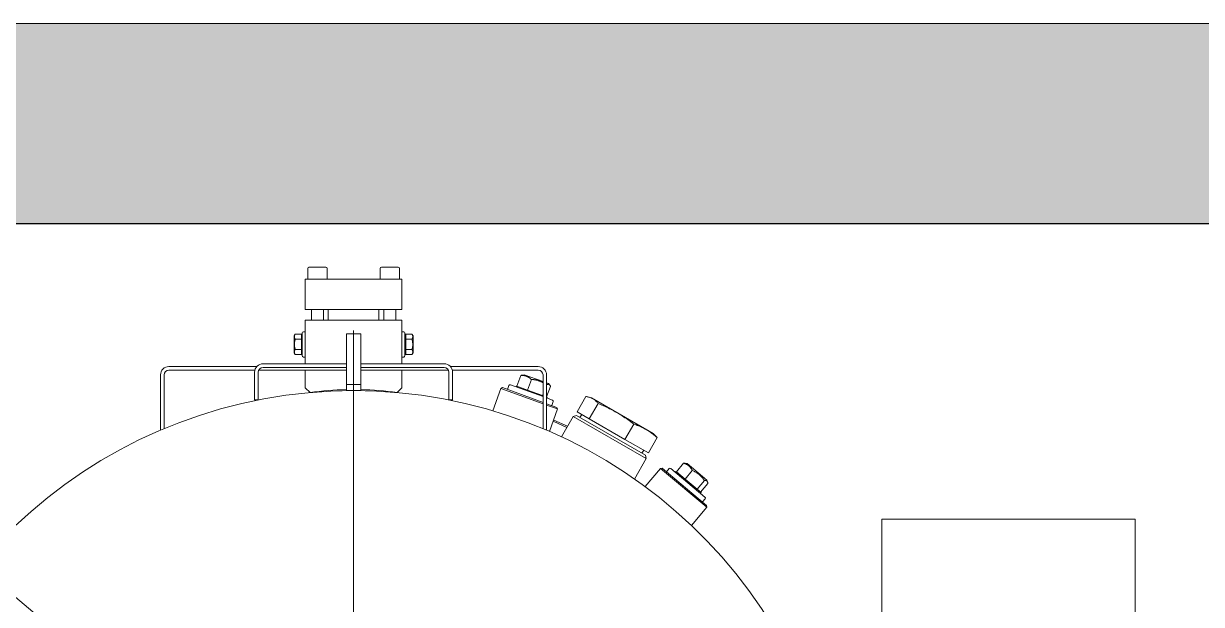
# Model space of a CAD drawing. Extents: x -965262 to 1142518, y -357520 to 71675.
# Drawn here: x -852700 to -851724, y -90661 to -90179 of the extents above; entities that cross this region are included whole.
import ezdxf

# ---------------------------------------------------------------- set-up
doc = ezdxf.new("R2010")
doc.units = 0
doc.header["$LTSCALE"] = 10
doc.layers.get('0').update_dxf_attribs({"linetype": 'CONTINUOUS', "lineweight": 30})
doc.layers.add('Оборудование', color=7, linetype='CONTINUOUS', lineweight=30)

msp = doc.modelspace()

# ---------------------------------------------------------------- hatches: boundary and pattern name
at = {"lineweight": 30, "true_color": 0xed450c}
h = msp.add_hatch(color=20, dxfattribs=at)
h.dxf.hatch_style = 1
h.paths.add_polyline_path([(-853716.15, -101638.88), (-854066.15, -101638.88), (-854066.15, -101738.88), (-853816.15, -101738.88), (-853816.15, -102238.88), (-853816.15, -102338.88), (-853716.15, -102338.88)], flags=17)
h.paths.add_polyline_path([(-853816.15, -102238.88), (-854066.15, -102238.88), (-854066.15, -102338.88), (-853816.15, -102338.88)], flags=16)
h.paths.add_polyline_path([(-854066.15, -90178.88), (-857076.15, -90178.88), (-857076.15, -92788.88), (-856976.15, -92788.88), (-856976.15, -90278.88), (-854066.15, -90278.88)])
h.paths.add_polyline_path([(-853716.15, -95638.88), (-854066.15, -95638.88), (-854066.15, -95738.88), (-853816.15, -95738.88), (-853816.15, -96238.88), (-854066.15, -96238.88), (-854066.15, -96338.88), (-853716.15, -96338.88)], flags=17)
h.paths.add_polyline_path([(-854066.15, -95638.88), (-854416.15, -95638.88), (-854416.15, -96338.88), (-854066.15, -96338.88), (-854066.15, -96238.88), (-854316.15, -96238.88), (-854316.15, -95738.88), (-854066.15, -95738.88)])
h.paths.add_polyline_path([(-851186.15, -102338.88), (-851186.15, -103998.88), (-851086.15, -103998.88), (-851086.15, -102238.88), (-851356.15, -102238.88), (-851356.15, -101738.88), (-851086.15, -101738.88), (-851086.15, -96238.88), (-851356.15, -96238.88), (-851356.15, -95738.88), (-851086.15, -95738.88), (-851086.15, -90178.88), (-854066.15, -90178.88), (-854066.15, -90278.88), (-851186.15, -90278.88), (-851186.15, -95638.88), (-851456.15, -95638.88), (-851456.15, -96338.88), (-851186.15, -96338.88), (-851186.15, -101638.88), (-851456.15, -101638.88), (-851456.15, -102338.88)])
h.paths.add_polyline_path([(-854192.11, -101638.88), (-854192.11, -101738.88), (-854066.15, -101738.88), (-854066.15, -101638.88)])
h.paths.add_polyline_path([(-854192.11, -102238.88), (-854192.11, -102338.88), (-854066.15, -102338.88), (-854066.15, -102238.88)])
at = {"lineweight": 30, "true_color": 0x1b8828}
h = msp.add_hatch(color=106, dxfattribs=at)
h.dxf.hatch_style = 1
h.paths.add_polyline_path([(-851459.79, -90277.67), (-853359.79, -90277.67), (-853359.79, -94944.84), (-851459.79, -94944.84)])
h.paths.add_polyline_path([(-851559.79, -94844.84), (-853259.79, -94844.84), (-853259.79, -90344.85), (-851559.79, -90344.85)], flags=16)

# ---------------------------------------------------------------- linework, layer by layer
at = {"lineweight": 15}
msp.add_line((-857076.15, -90178.88), (-851086.15, -90178.88), dxfattribs=at)
at = {"color": 6, "lineweight": 30, "elevation": -2902.58}
msp.add_lwpolyline([(-853259.79, -90344.85), (-851559.79, -90344.85), (-851559.79, -94844.84), (-853259.79, -94844.84)], close=True, dxfattribs=at)
at = {"layer": 'Оборудование', "color": 7, "lineweight": 0}
for p, q in [((-853259.79, -90344.85, -2902.58), (-851559.79, -90344.85, -2902.58)), ((-852464.29, -90381.94, -2902.58), (-852464.29, -90390.94, -2902.58)), ((-852463.29, -90380.94, -2902.58), (-852449.29, -90380.94, -2902.58)), ((-852448.29, -90381.94, -2902.58), (-852448.29, -90390.94, -2902.58)), ((-852404.29, -90381.94, -2902.58), (-852404.29, -90390.94, -2902.58)), ((-852403.29, -90380.94, -2902.58), (-852389.29, -90380.94, -2902.58)), ((-852388.29, -90381.94, -2902.58), (-852388.29, -90390.94, -2902.58)), ((-852466.29, -90390.94, -2902.58), (-852386.29, -90390.94, -2902.58)), ((-852466.29, -90390.94, -2902.58), (-852466.29, -90415.94, -2902.58)), ((-852386.29, -90390.94, -2902.58), (-852386.29, -90415.94, -2902.58)), ((-852466.29, -90415.94, -2902.58), (-852386.29, -90415.94, -2902.58)), ((-852461.29, -90415.94, -2902.58), (-852461.29, -90424.94, -2902.58)), ((-852451.29, -90415.94, -2902.58), (-852451.29, -90424.94, -2902.58)), ((-852447.29, -90424.94, -2902.58), (-852447.29, -90415.94, -2902.58)), ((-852405.29, -90424.94, -2902.58), (-852405.29, -90415.94, -2902.58)), ((-852401.29, -90415.94, -2902.58), (-852401.29, -90424.94, -2902.58)), ((-852391.29, -90415.94, -2902.58), (-852391.29, -90424.94, -2902.58)), ((-852386.29, -90424.94, -2902.58), (-852466.29, -90424.94, -2902.58)), ((-852466.29, -90461.09, -2902.58), (-852466.29, -90424.94, -2902.58)), ((-852386.29, -90461.09, -2902.58), (-852386.29, -90424.94, -2902.58)), ((-852475.59, -90437.99, -2902.58), (-852474.69, -90436.44, -2902.58)), ((-852475.14, -90437.38, -2902.58), (-852475.19, -90437.56, -2902.58)), ((-852475.07, -90437.2, -2902.58), (-852475.14, -90437.38, -2902.58)), ((-852474.99, -90437.02, -2902.58), (-852475.07, -90437.2, -2902.58)), ((-852474.9, -90436.83, -2902.58), (-852474.99, -90437.02, -2902.58)), ((-852474.8, -90436.64, -2902.58), (-852474.9, -90436.83, -2902.58)), ((-852474.69, -90436.44, -2902.58), (-852474.8, -90436.64, -2902.58)), ((-852469.59, -90436.44, -2902.58), (-852474.69, -90436.44, -2902.58)), ((-852469.59, -90440.69, -2902.58), (-852469.59, -90436.44, -2902.58)), ((-852469.59, -90436.44, -2902.58), (-852468.79, -90436.44, -2902.58)), ((-852468.79, -90454.44, -2902.58), (-852468.79, -90435.44, -2902.58)), ((-852467.79, -90434.44, -2902.58), (-852466.29, -90434.44, -2902.58)), ((-852432.29, -90453.03, -2902.58), (-852432.29, -90436.34, -2902.58)), ((-852420.29, -90436.34, -2902.58), (-852432.29, -90436.34, -2902.58)), ((-852420.29, -90436.34, -2902.58), (-852420.29, -90453.03, -2902.58)), ((-852384.79, -90434.44, -2902.58), (-852386.29, -90434.44, -2902.58)), ((-852383.79, -90435.44, -2902.58), (-852383.79, -90454.44, -2902.58)), ((-852382.99, -90436.44, -2902.58), (-852383.79, -90436.44, -2902.58)), ((-852382.99, -90436.44, -2902.58), (-852377.89, -90436.44, -2902.58)), ((-852382.99, -90436.44, -2902.58), (-852382.99, -90440.69, -2902.58)), ((-852376.99, -90437.99, -2902.58), (-852377.89, -90436.44, -2902.58)), ((-852377.78, -90436.64, -2902.58), (-852377.89, -90436.44, -2902.58)), ((-852377.68, -90436.83, -2902.58), (-852377.78, -90436.64, -2902.58)), ((-852377.59, -90437.02, -2902.58), (-852377.68, -90436.83, -2902.58)), ((-852377.51, -90437.2, -2902.58), (-852377.59, -90437.02, -2902.58)), ((-852377.45, -90437.38, -2902.58), (-852377.51, -90437.2, -2902.58)), ((-852377.39, -90437.56, -2902.58), (-852377.45, -90437.38, -2902.58)), ((-852475.59, -90437.99, -2902.58), (-852475.59, -90451.88, -2902.58)), ((-852475.34, -90438.4, -2902.58), (-852475.35, -90438.56, -2902.58)), ((-852475.35, -90438.56, -2902.58), (-852475.34, -90438.72, -2902.58)), ((-852475.34, -90444.61, -2902.58), (-852475.35, -90444.94, -2902.58)), ((-852475.35, -90444.94, -2902.58), (-852475.34, -90445.26, -2902.58)), ((-852475.33, -90438.23, -2902.58), (-852475.34, -90438.4, -2902.58)), ((-852475.34, -90438.72, -2902.58), (-852475.33, -90438.89, -2902.58)), ((-852475.33, -90444.28, -2902.58), (-852475.34, -90444.61, -2902.58)), ((-852475.34, -90445.26, -2902.58), (-852475.33, -90445.59, -2902.58)), ((-852475.31, -90438.06, -2902.58), (-852475.33, -90438.23, -2902.58)), ((-852475.33, -90438.89, -2902.58), (-852475.31, -90439.06, -2902.58)), ((-852475.31, -90443.94, -2902.58), (-852475.33, -90444.28, -2902.58)), ((-852475.33, -90445.59, -2902.58), (-852475.31, -90445.93, -2902.58)), ((-852475.28, -90437.9, -2902.58), (-852475.31, -90438.06, -2902.58)), ((-852475.31, -90439.06, -2902.58), (-852475.28, -90439.22, -2902.58)), ((-852475.28, -90443.61, -2902.58), (-852475.31, -90443.94, -2902.58)), ((-852475.31, -90445.93, -2902.58), (-852475.28, -90446.26, -2902.58)), ((-852475.24, -90437.73, -2902.58), (-852475.28, -90437.9, -2902.58)), ((-852475.28, -90439.22, -2902.58), (-852475.24, -90439.39, -2902.58)), ((-852475.24, -90443.27, -2902.58), (-852475.28, -90443.61, -2902.58)), ((-852475.28, -90446.26, -2902.58), (-852475.24, -90446.6, -2902.58)), ((-852475.19, -90437.56, -2902.58), (-852475.24, -90437.73, -2902.58)), ((-852475.24, -90439.39, -2902.58), (-852475.19, -90439.56, -2902.58)), ((-852475.19, -90442.93, -2902.58), (-852475.24, -90443.27, -2902.58)), ((-852475.24, -90446.6, -2902.58), (-852475.19, -90446.94, -2902.58)), ((-852475.19, -90439.56, -2902.58), (-852475.14, -90439.74, -2902.58)), ((-852475.14, -90442.58, -2902.58), (-852475.19, -90442.93, -2902.58)), ((-852475.19, -90446.94, -2902.58), (-852475.14, -90447.29, -2902.58)), ((-852475.14, -90439.74, -2902.58), (-852475.07, -90439.92, -2902.58)), ((-852475.07, -90442.22, -2902.58), (-852475.14, -90442.58, -2902.58)), ((-852475.07, -90439.92, -2902.58), (-852474.99, -90440.1, -2902.58)), ((-852474.99, -90441.85, -2902.58), (-852475.07, -90442.22, -2902.58)), ((-852474.99, -90440.1, -2902.58), (-852474.9, -90440.29, -2902.58)), ((-852474.9, -90441.48, -2902.58), (-852474.99, -90441.85, -2902.58)), ((-852474.9, -90440.29, -2902.58), (-852474.8, -90440.48, -2902.58)), ((-852474.8, -90441.09, -2902.58), (-852474.9, -90441.48, -2902.58)), ((-852474.8, -90440.48, -2902.58), (-852474.69, -90440.69, -2902.58)), ((-852474.69, -90440.69, -2902.58), (-852474.8, -90441.09, -2902.58)), ((-852469.59, -90440.69, -2902.58), (-852474.69, -90440.69, -2902.58)), ((-852469.59, -90449.19, -2902.58), (-852469.59, -90440.69, -2902.58)), ((-852382.99, -90440.69, -2902.58), (-852377.89, -90440.69, -2902.58)), ((-852382.99, -90440.69, -2902.58), (-852382.99, -90449.19, -2902.58)), ((-852377.89, -90440.69, -2902.58), (-852377.78, -90440.48, -2902.58)), ((-852377.78, -90441.09, -2902.58), (-852377.89, -90440.69, -2902.58)), ((-852377.78, -90440.48, -2902.58), (-852377.68, -90440.29, -2902.58)), ((-852377.68, -90441.48, -2902.58), (-852377.78, -90441.09, -2902.58)), ((-852377.68, -90440.29, -2902.58), (-852377.59, -90440.1, -2902.58)), ((-852377.59, -90441.85, -2902.58), (-852377.68, -90441.48, -2902.58)), ((-852377.59, -90440.1, -2902.58), (-852377.51, -90439.92, -2902.58)), ((-852377.51, -90442.22, -2902.58), (-852377.59, -90441.85, -2902.58)), ((-852377.51, -90439.92, -2902.58), (-852377.45, -90439.74, -2902.58)), ((-852377.45, -90442.58, -2902.58), (-852377.51, -90442.22, -2902.58)), ((-852377.45, -90439.74, -2902.58), (-852377.39, -90439.56, -2902.58)), ((-852377.39, -90442.93, -2902.58), (-852377.45, -90442.58, -2902.58)), ((-852377.45, -90447.29, -2902.58), (-852377.39, -90446.94, -2902.58)), ((-852377.34, -90437.73, -2902.58), (-852377.39, -90437.56, -2902.58)), ((-852377.39, -90439.56, -2902.58), (-852377.34, -90439.39, -2902.58)), ((-852377.34, -90443.27, -2902.58), (-852377.39, -90442.93, -2902.58)), ((-852377.39, -90446.94, -2902.58), (-852377.34, -90446.6, -2902.58)), ((-852377.3, -90437.9, -2902.58), (-852377.34, -90437.73, -2902.58)), ((-852377.34, -90439.39, -2902.58), (-852377.3, -90439.22, -2902.58)), ((-852377.3, -90443.61, -2902.58), (-852377.34, -90443.27, -2902.58)), ((-852377.34, -90446.6, -2902.58), (-852377.3, -90446.26, -2902.58)), ((-852377.27, -90438.06, -2902.58), (-852377.3, -90437.9, -2902.58)), ((-852377.3, -90439.22, -2902.58), (-852377.27, -90439.06, -2902.58)), ((-852377.27, -90443.94, -2902.58), (-852377.3, -90443.61, -2902.58)), ((-852377.3, -90446.26, -2902.58), (-852377.27, -90445.93, -2902.58)), ((-852377.25, -90438.23, -2902.58), (-852377.27, -90438.06, -2902.58)), ((-852377.27, -90439.06, -2902.58), (-852377.25, -90438.89, -2902.58)), ((-852377.25, -90444.28, -2902.58), (-852377.27, -90443.94, -2902.58)), ((-852377.27, -90445.93, -2902.58), (-852377.25, -90445.59, -2902.58)), ((-852377.24, -90438.4, -2902.58), (-852377.25, -90438.23, -2902.58)), ((-852377.25, -90438.89, -2902.58), (-852377.24, -90438.72, -2902.58)), ((-852377.24, -90444.61, -2902.58), (-852377.25, -90444.28, -2902.58)), ((-852377.25, -90445.59, -2902.58), (-852377.24, -90445.26, -2902.58)), ((-852377.23, -90438.56, -2902.58), (-852377.24, -90438.4, -2902.58)), ((-852377.24, -90438.72, -2902.58), (-852377.23, -90438.56, -2902.58)), ((-852377.23, -90444.94, -2902.58), (-852377.24, -90444.61, -2902.58)), ((-852377.24, -90445.26, -2902.58), (-852377.23, -90444.94, -2902.58)), ((-852376.99, -90451.88, -2902.58), (-852376.99, -90437.99, -2902.58)), ((-852475.59, -90451.88, -2902.58), (-852474.69, -90453.44, -2902.58)), ((-852475.34, -90451.15, -2902.58), (-852475.35, -90451.31, -2902.58)), ((-852475.35, -90451.31, -2902.58), (-852475.34, -90451.47, -2902.58)), ((-852475.33, -90450.98, -2902.58), (-852475.34, -90451.15, -2902.58)), ((-852475.34, -90451.47, -2902.58), (-852475.33, -90451.64, -2902.58)), ((-852475.31, -90450.81, -2902.58), (-852475.33, -90450.98, -2902.58)), ((-852475.33, -90451.64, -2902.58), (-852475.31, -90451.81, -2902.58)), ((-852475.28, -90450.65, -2902.58), (-852475.31, -90450.81, -2902.58)), ((-852475.31, -90451.81, -2902.58), (-852475.28, -90451.97, -2902.58)), ((-852475.24, -90450.48, -2902.58), (-852475.28, -90450.65, -2902.58)), ((-852475.28, -90451.97, -2902.58), (-852475.24, -90452.14, -2902.58)), ((-852475.19, -90450.31, -2902.58), (-852475.24, -90450.48, -2902.58)), ((-852475.24, -90452.14, -2902.58), (-852475.19, -90452.31, -2902.58)), ((-852475.14, -90450.13, -2902.58), (-852475.19, -90450.31, -2902.58)), ((-852475.19, -90452.31, -2902.58), (-852475.14, -90452.49, -2902.58)), ((-852475.14, -90447.29, -2902.58), (-852475.07, -90447.65, -2902.58)), ((-852475.07, -90449.95, -2902.58), (-852475.14, -90450.13, -2902.58)), ((-852475.14, -90452.49, -2902.58), (-852475.07, -90452.67, -2902.58)), ((-852475.07, -90447.65, -2902.58), (-852474.99, -90448.02, -2902.58)), ((-852474.99, -90449.77, -2902.58), (-852475.07, -90449.95, -2902.58)), ((-852475.07, -90452.67, -2902.58), (-852474.99, -90452.85, -2902.58)), ((-852474.99, -90448.02, -2902.58), (-852474.9, -90448.4, -2902.58)), ((-852474.9, -90449.58, -2902.58), (-852474.99, -90449.77, -2902.58)), ((-852474.99, -90452.85, -2902.58), (-852474.9, -90453.04, -2902.58)), ((-852474.9, -90448.4, -2902.58), (-852474.8, -90448.78, -2902.58)), ((-852474.8, -90449.39, -2902.58), (-852474.9, -90449.58, -2902.58)), ((-852474.9, -90453.04, -2902.58), (-852474.8, -90453.23, -2902.58)), ((-852474.8, -90448.78, -2902.58), (-852474.69, -90449.19, -2902.58)), ((-852474.69, -90449.19, -2902.58), (-852474.8, -90449.39, -2902.58)), ((-852474.8, -90453.23, -2902.58), (-852474.69, -90453.44, -2902.58)), ((-852469.59, -90449.19, -2902.58), (-852474.69, -90449.19, -2902.58)), ((-852469.59, -90453.44, -2902.58), (-852474.69, -90453.44, -2902.58)), ((-852469.59, -90453.44, -2902.58), (-852469.59, -90449.19, -2902.58)), ((-852469.59, -90453.44, -2902.58), (-852468.79, -90453.44, -2902.58)), ((-852467.79, -90455.44, -2902.58), (-852466.29, -90455.44, -2902.58)), ((-852432.29, -90453.03, -2902.58), (-852432.29, -90478.34, -2902.58)), ((-852420.29, -90478.34, -2902.58), (-852420.29, -90453.03, -2902.58)), ((-852384.79, -90455.44, -2902.58), (-852386.29, -90455.44, -2902.58)), ((-852382.99, -90453.44, -2902.58), (-852383.79, -90453.44, -2902.58)), ((-852382.99, -90449.19, -2902.58), (-852377.89, -90449.19, -2902.58)), ((-852382.99, -90449.19, -2902.58), (-852382.99, -90453.44, -2902.58)), ((-852382.99, -90453.44, -2902.58), (-852377.89, -90453.44, -2902.58)), ((-852377.89, -90449.19, -2902.58), (-852377.78, -90448.78, -2902.58)), ((-852377.78, -90449.39, -2902.58), (-852377.89, -90449.19, -2902.58)), ((-852376.99, -90451.88, -2902.58), (-852377.89, -90453.44, -2902.58)), ((-852377.89, -90453.44, -2902.58), (-852377.78, -90453.23, -2902.58)), ((-852377.78, -90448.78, -2902.58), (-852377.68, -90448.4, -2902.58)), ((-852377.68, -90449.58, -2902.58), (-852377.78, -90449.39, -2902.58)), ((-852377.78, -90453.23, -2902.58), (-852377.68, -90453.04, -2902.58)), ((-852377.68, -90448.4, -2902.58), (-852377.59, -90448.02, -2902.58)), ((-852377.59, -90449.77, -2902.58), (-852377.68, -90449.58, -2902.58)), ((-852377.68, -90453.04, -2902.58), (-852377.59, -90452.85, -2902.58)), ((-852377.59, -90448.02, -2902.58), (-852377.51, -90447.65, -2902.58)), ((-852377.51, -90449.95, -2902.58), (-852377.59, -90449.77, -2902.58)), ((-852377.59, -90452.85, -2902.58), (-852377.51, -90452.67, -2902.58)), ((-852377.51, -90447.65, -2902.58), (-852377.45, -90447.29, -2902.58)), ((-852377.45, -90450.13, -2902.58), (-852377.51, -90449.95, -2902.58)), ((-852377.51, -90452.67, -2902.58), (-852377.45, -90452.49, -2902.58)), ((-852377.39, -90450.31, -2902.58), (-852377.45, -90450.13, -2902.58)), ((-852377.45, -90452.49, -2902.58), (-852377.39, -90452.31, -2902.58)), ((-852377.34, -90450.48, -2902.58), (-852377.39, -90450.31, -2902.58)), ((-852377.39, -90452.31, -2902.58), (-852377.34, -90452.14, -2902.58)), ((-852377.3, -90450.65, -2902.58), (-852377.34, -90450.48, -2902.58)), ((-852377.34, -90452.14, -2902.58), (-852377.3, -90451.97, -2902.58)), ((-852377.27, -90450.81, -2902.58), (-852377.3, -90450.65, -2902.58)), ((-852377.3, -90451.97, -2902.58), (-852377.27, -90451.81, -2902.58)), ((-852377.25, -90450.98, -2902.58), (-852377.27, -90450.81, -2902.58)), ((-852377.27, -90451.81, -2902.58), (-852377.25, -90451.64, -2902.58)), ((-852377.24, -90451.15, -2902.58), (-852377.25, -90450.98, -2902.58)), ((-852377.25, -90451.64, -2902.58), (-852377.24, -90451.47, -2902.58)), ((-852377.23, -90451.31, -2902.58), (-852377.24, -90451.15, -2902.58)), ((-852377.24, -90451.47, -2902.58), (-852377.23, -90451.31, -2902.58)), ((-852506.43, -90463.34, -2902.58), (-852579.29, -90463.34, -2902.58)), ((-852508.07, -90466.34, -2902.58), (-852579.29, -90466.34, -2902.58)), ((-852432.29, -90466.34, -2902.58), (-852504.89, -90466.34, -2902.58)), ((-852432.29, -90461.09, -2902.58), (-852501.29, -90461.09, -2902.58)), ((-852432.29, -90464.09, -2902.58), (-852501.29, -90464.09, -2902.58)), ((-852466.29, -90480.94, -2902.58), (-852466.29, -90466.34, -2902.58)), ((-852351.29, -90461.09, -2902.58), (-852420.29, -90461.09, -2902.58)), ((-852351.29, -90464.09, -2902.58), (-852420.29, -90464.09, -2902.58)), ((-852347.69, -90466.34, -2902.58), (-852420.29, -90466.34, -2902.58)), ((-852386.29, -90480.94, -2902.58), (-852386.29, -90466.34, -2902.58)), ((-852273.29, -90463.34, -2902.58), (-852346.15, -90463.34, -2902.58)), ((-852273.29, -90466.34, -2902.58), (-852344.51, -90466.34, -2902.58)), ((-852586.29, -90470.34, -2902.58), (-852586.29, -90516.15, -2902.58)), ((-852583.29, -90514.88, -2902.58), (-852583.29, -90470.34, -2902.58)), ((-852508.29, -90468.09, -2902.58), (-852508.29, -90491.09, -2902.58)), ((-852505.29, -90491.09, -2902.58), (-852505.29, -90468.09, -2902.58)), ((-852347.29, -90468.09, -2902.58), (-852347.29, -90491.09, -2902.58)), ((-852344.29, -90491.09, -2902.58), (-852344.29, -90468.09, -2902.58)), ((-852290.92, -90479.6, -2902.58), (-852287.72, -90470.81, -2902.58)), ((-852287.72, -90470.81, -2902.58), (-852287.67, -90470.78, -2902.58)), ((-852287.25, -90470.79, -2902.58), (-852287.72, -90470.81, -2902.58)), ((-852287.67, -90470.78, -2902.58), (-852287.62, -90470.76, -2902.58)), ((-852287.62, -90470.76, -2902.58), (-852287.56, -90470.73, -2902.58)), ((-852287.56, -90470.73, -2902.58), (-852287.51, -90470.71, -2902.58)), ((-852287.51, -90470.71, -2902.58), (-852287.46, -90470.69, -2902.58)), ((-852287.46, -90470.69, -2902.58), (-852287.41, -90470.66, -2902.58)), ((-852287.41, -90470.66, -2902.58), (-852287.36, -90470.64, -2902.58)), ((-852287.36, -90470.64, -2902.58), (-852287.31, -90470.62, -2902.58)), ((-852287.31, -90470.62, -2902.58), (-852287.26, -90470.6, -2902.58)), ((-852287.26, -90470.6, -2902.58), (-852287.21, -90470.59, -2902.58)), ((-852286.79, -90470.79, -2902.58), (-852287.25, -90470.79, -2902.58)), ((-852287.21, -90470.59, -2902.58), (-852287.16, -90470.57, -2902.58)), ((-852287.16, -90470.57, -2902.58), (-852287.11, -90470.55, -2902.58)), ((-852287.11, -90470.55, -2902.58), (-852287.06, -90470.53, -2902.58)), ((-852287.06, -90470.53, -2902.58), (-852287.02, -90470.52, -2902.58)), ((-852287.02, -90470.52, -2902.58), (-852286.97, -90470.5, -2902.58)), ((-852286.97, -90470.5, -2902.58), (-852286.93, -90470.49, -2902.58)), ((-852286.93, -90470.49, -2902.58), (-852286.88, -90470.48, -2902.58)), ((-852286.88, -90470.48, -2902.58), (-852286.84, -90470.47, -2902.58)), ((-852286.84, -90470.47, -2902.58), (-852286.79, -90470.45, -2902.58)), ((-852286.79, -90470.45, -2902.58), (-852286.75, -90470.44, -2902.58)), ((-852286.35, -90470.8, -2902.58), (-852286.79, -90470.79, -2902.58)), ((-852286.75, -90470.44, -2902.58), (-852286.71, -90470.43, -2902.58)), ((-852286.71, -90470.43, -2902.58), (-852286.67, -90470.42, -2902.58)), ((-852286.67, -90470.42, -2902.58), (-852286.62, -90470.42, -2902.58)), ((-852286.62, -90470.42, -2902.58), (-852286.58, -90470.41, -2902.58)), ((-852284.84, -90470.1, -2902.58), (-852286.58, -90470.41, -2902.58)), ((-852285.93, -90470.82, -2902.58), (-852286.35, -90470.8, -2902.58)), ((-852285.53, -90470.86, -2902.58), (-852285.93, -90470.82, -2902.58)), ((-852285.13, -90470.9, -2902.58), (-852285.53, -90470.86, -2902.58)), ((-852284.75, -90470.96, -2902.58), (-852285.13, -90470.9, -2902.58)), ((-852269.29, -90475.76, -2902.58), (-852284.84, -90470.1, -2902.58)), ((-852284.38, -90471.03, -2902.58), (-852284.75, -90470.96, -2902.58)), ((-852284.02, -90471.11, -2902.58), (-852284.38, -90471.03, -2902.58)), ((-852283.66, -90471.21, -2902.58), (-852284.02, -90471.11, -2902.58)), ((-852283.31, -90471.31, -2902.58), (-852283.66, -90471.21, -2902.58)), ((-852282.97, -90471.43, -2902.58), (-852283.31, -90471.31, -2902.58)), ((-852282.63, -90471.56, -2902.58), (-852282.97, -90471.43, -2902.58)), ((-852282.3, -90471.7, -2902.58), (-852282.63, -90471.56, -2902.58)), ((-852281.97, -90471.86, -2902.58), (-852282.3, -90471.7, -2902.58)), ((-852282.13, -90482.8, -2902.58), (-852278.93, -90474.01, -2902.58)), ((-852281.64, -90472.03, -2902.58), (-852281.97, -90471.86, -2902.58)), ((-852281.31, -90472.22, -2902.58), (-852281.64, -90472.03, -2902.58)), ((-852280.98, -90472.42, -2902.58), (-852281.31, -90472.22, -2902.58)), ((-852280.65, -90472.63, -2902.58), (-852280.98, -90472.42, -2902.58)), ((-852280.31, -90472.87, -2902.58), (-852280.65, -90472.63, -2902.58)), ((-852279.98, -90473.12, -2902.58), (-852280.31, -90472.87, -2902.58)), ((-852279.63, -90473.4, -2902.58), (-852279.98, -90473.12, -2902.58)), ((-852279.29, -90473.69, -2902.58), (-852279.63, -90473.4, -2902.58)), ((-852278.93, -90474.01, -2902.58), (-852279.29, -90473.69, -2902.58)), ((-852278.43, -90474.04, -2902.58), (-852278.93, -90474.01, -2902.58)), ((-852277.94, -90474.08, -2902.58), (-852278.43, -90474.04, -2902.58)), ((-852277.47, -90474.13, -2902.58), (-852277.94, -90474.08, -2902.58)), ((-852277.02, -90474.19, -2902.58), (-852277.47, -90474.13, -2902.58)), ((-852276.57, -90474.25, -2902.58), (-852277.02, -90474.19, -2902.58)), ((-852276.14, -90474.31, -2902.58), (-852276.57, -90474.25, -2902.58)), ((-852275.71, -90474.39, -2902.58), (-852276.14, -90474.31, -2902.58)), ((-852275.3, -90474.47, -2902.58), (-852275.71, -90474.39, -2902.58)), ((-852274.89, -90474.55, -2902.58), (-852275.3, -90474.47, -2902.58)), ((-852274.49, -90474.64, -2902.58), (-852274.89, -90474.55, -2902.58)), ((-852274.1, -90474.74, -2902.58), (-852274.49, -90474.64, -2902.58)), ((-852273.72, -90474.85, -2902.58), (-852274.1, -90474.74, -2902.58)), ((-852273.34, -90474.96, -2902.58), (-852273.72, -90474.85, -2902.58)), ((-852272.96, -90475.08, -2902.58), (-852273.34, -90474.96, -2902.58)), ((-852272.59, -90475.21, -2902.58), (-852272.96, -90475.08, -2902.58)), ((-852272.22, -90475.34, -2902.58), (-852272.59, -90475.21, -2902.58)), ((-852271.85, -90475.49, -2902.58), (-852272.22, -90475.34, -2902.58)), ((-852271.48, -90475.64, -2902.58), (-852271.85, -90475.49, -2902.58)), ((-852271.12, -90475.8, -2902.58), (-852271.48, -90475.64, -2902.58)), ((-852270.76, -90475.96, -2902.58), (-852271.12, -90475.8, -2902.58)), ((-852270.39, -90476.14, -2902.58), (-852270.76, -90475.96, -2902.58)), ((-852270.03, -90476.33, -2902.58), (-852270.39, -90476.14, -2902.58)), ((-852269.66, -90476.52, -2902.58), (-852270.03, -90476.33, -2902.58)), ((-852269.29, -90476.73, -2902.58), (-852269.66, -90476.52, -2902.58)), ((-852269.29, -90470.34, -2902.58), (-852269.29, -90514.88, -2902.58)), ((-852266.29, -90516.15, -2902.58), (-852266.29, -90470.34, -2902.58)), ((-852462.29, -90484.94, -2902.58), (-852466.29, -90480.94, -2902.58)), ((-852420.29, -90478.34, -2902.58), (-852432.29, -90478.34, -2902.58)), ((-852432.29, -90478.34, -2902.58), (-852432.29, -90483.34, -2902.58)), ((-852420.29, -90483.34, -2902.58), (-852432.29, -90483.34, -2902.58)), ((-852420.29, -90483.34, -2902.58), (-852420.29, -90478.34, -2902.58)), ((-852386.29, -90480.94, -2902.58), (-852390.29, -90484.94, -2902.58)), ((-852311.01, -90500.03, -2902.58), (-852304.25, -90481.45, -2902.58)), ((-852302.97, -90480.85, -2902.58), (-852304.25, -90481.45, -2902.58)), ((-852269.29, -90494.17, -2902.58), (-852304.25, -90481.45, -2902.58)), ((-852302.97, -90480.85, -2902.58), (-852269.29, -90493.11, -2902.58)), ((-852297.55, -90479.1, -2902.58), (-852298.74, -90482.39, -2902.58)), ((-852296.26, -90478.5, -2902.58), (-852269.29, -90488.32, -2902.58)), ((-852291.29, -90479.46, -2902.58), (-852291.57, -90480.21, -2902.58)), ((-852291.29, -90479.46, -2902.58), (-852290.92, -90479.6, -2902.58)), ((-852290.92, -90479.6, -2902.58), (-852282.13, -90482.8, -2902.58)), ((-852282.13, -90482.8, -2902.58), (-852269.81, -90487.28, -2902.58)), ((-852269.81, -90487.28, -2902.58), (-852269.29, -90485.84, -2902.58)), ((-852264.84, -90477.38, -2902.58), (-852266.29, -90476.86, -2902.58)), ((-852266.09, -90478.27, -2902.58), (-852266.29, -90478.34, -2902.58)), ((-852266.29, -90488.56, -2902.58), (-852263.09, -90479.77, -2902.58)), ((-852265.9, -90478.2, -2902.58), (-852266.09, -90478.27, -2902.58)), ((-852265.72, -90478.15, -2902.58), (-852265.9, -90478.2, -2902.58)), ((-852265.55, -90478.11, -2902.58), (-852265.72, -90478.15, -2902.58)), ((-852265.39, -90478.08, -2902.58), (-852265.55, -90478.11, -2902.58)), ((-852265.23, -90478.06, -2902.58), (-852265.39, -90478.08, -2902.58)), ((-852265.08, -90478.05, -2902.58), (-852265.23, -90478.06, -2902.58)), ((-852264.93, -90478.06, -2902.58), (-852265.08, -90478.05, -2902.58)), ((-852264.79, -90478.08, -2902.58), (-852264.93, -90478.06, -2902.58)), ((-852264.84, -90477.38, -2902.58), (-852263.71, -90478.73, -2902.58)), ((-852264.66, -90478.1, -2902.58), (-852264.79, -90478.08, -2902.58)), ((-852264.53, -90478.14, -2902.58), (-852264.66, -90478.1, -2902.58)), ((-852264.4, -90478.19, -2902.58), (-852264.53, -90478.14, -2902.58)), ((-852264.28, -90478.25, -2902.58), (-852264.4, -90478.19, -2902.58)), ((-852264.16, -90478.33, -2902.58), (-852264.28, -90478.25, -2902.58)), ((-852264.04, -90478.41, -2902.58), (-852264.16, -90478.33, -2902.58)), ((-852263.93, -90478.51, -2902.58), (-852264.04, -90478.41, -2902.58)), ((-852263.82, -90478.61, -2902.58), (-852263.93, -90478.51, -2902.58)), ((-852263.71, -90478.74, -2902.58), (-852263.82, -90478.61, -2902.58)), ((-852263.6, -90478.87, -2902.58), (-852263.71, -90478.74, -2902.58)), ((-852263.5, -90479.02, -2902.58), (-852263.6, -90478.87, -2902.58)), ((-852263.39, -90479.18, -2902.58), (-852263.5, -90479.02, -2902.58)), ((-852263.29, -90479.36, -2902.58), (-852263.39, -90479.18, -2902.58)), ((-852263.19, -90479.56, -2902.58), (-852263.29, -90479.36, -2902.58)), ((-852263.09, -90479.77, -2902.58), (-852263.19, -90479.56, -2902.58)), ((-852508.29, -90491.09, -2902.58), (-852505.29, -90491.09, -2902.58)), ((-852344.29, -90491.09, -2902.58), (-852347.29, -90491.09, -2902.58)), ((-852269.81, -90487.28, -2902.58), (-852269.29, -90487.47, -2902.58)), ((-852266.29, -90488.56, -2902.58), (-852265.92, -90488.7, -2902.58)), ((-852266.29, -90489.41, -2902.58), (-852261.5, -90491.16, -2902.58)), ((-852266.29, -90494.2, -2902.58), (-852257.87, -90497.27, -2902.58)), ((-852257.27, -90498.55, -2902.58), (-852266.29, -90495.27, -2902.58)), ((-852265.92, -90488.7, -2902.58), (-852266.19, -90489.45, -2902.58)), ((-852260.9, -90492.44, -2902.58), (-852262.1, -90495.73, -2902.58)), ((-852233.75, -90488.17, -2902.58), (-852241.06, -90500.84, -2902.58)), ((-852233.75, -90488.17, -2902.58), (-852233.16, -90488.27, -2902.58)), ((-852233.16, -90488.27, -2902.58), (-852232.61, -90488.37, -2902.58)), ((-852232.61, -90488.37, -2902.58), (-852232.07, -90488.49, -2902.58)), ((-852232.07, -90488.49, -2902.58), (-852231.56, -90488.61, -2902.58)), ((-852231.56, -90488.61, -2902.58), (-852231.08, -90488.75, -2902.58)), ((-852229.09, -90489.27, -2902.58), (-852231.46, -90488.64, -2902.58)), ((-852231.08, -90488.75, -2902.58), (-852230.6, -90488.89, -2902.58)), ((-852223.62, -90494.02, -2902.58), (-852230.93, -90506.68, -2902.58)), ((-852230.6, -90488.89, -2902.58), (-852230.15, -90489.05, -2902.58)), ((-852230.15, -90489.05, -2902.58), (-852229.71, -90489.22, -2902.58)), ((-852229.71, -90489.22, -2902.58), (-852229.28, -90489.4, -2902.58)), ((-852229.28, -90489.4, -2902.58), (-852228.86, -90489.59, -2902.58)), ((-852177.99, -90518.77, -2902.58), (-852229.09, -90489.27, -2902.58)), ((-852228.86, -90489.59, -2902.58), (-852228.46, -90489.8, -2902.58)), ((-852228.46, -90489.8, -2902.58), (-852228.06, -90490.02, -2902.58)), ((-852228.06, -90490.02, -2902.58), (-852227.68, -90490.25, -2902.58)), ((-852227.68, -90490.25, -2902.58), (-852227.3, -90490.5, -2902.58)), ((-852227.3, -90490.5, -2902.58), (-852226.92, -90490.76, -2902.58)), ((-852226.92, -90490.76, -2902.58), (-852226.55, -90491.04, -2902.58)), ((-852226.55, -90491.04, -2902.58), (-852226.18, -90491.34, -2902.58)), ((-852226.18, -90491.34, -2902.58), (-852225.82, -90491.66, -2902.58)), ((-852225.82, -90491.66, -2902.58), (-852225.46, -90491.99, -2902.58)), ((-852225.46, -90491.99, -2902.58), (-852225.09, -90492.35, -2902.58)), ((-852225.09, -90492.35, -2902.58), (-852224.73, -90492.73, -2902.58)), ((-852224.73, -90492.73, -2902.58), (-852224.36, -90493.13, -2902.58)), ((-852224.36, -90493.13, -2902.58), (-852224, -90493.56, -2902.58)), ((-852224, -90493.56, -2902.58), (-852223.62, -90494.02, -2902.58)), ((-852223.62, -90494.02, -2902.58), (-852222.12, -90494.64, -2902.58)), ((-852222.12, -90494.64, -2902.58), (-852220.68, -90495.26, -2902.58)), ((-852220.68, -90495.26, -2902.58), (-852219.29, -90495.87, -2902.58)), ((-852219.29, -90495.87, -2902.58), (-852217.94, -90496.48, -2902.58)), ((-852264.03, -90517.13, -2902.58), (-852257.27, -90498.55, -2902.58)), ((-852257.87, -90497.27, -2902.58), (-852257.27, -90498.55, -2902.58)), ((-852244.35, -90504.71, -2902.58), (-852254.11, -90521.61, -2902.58)), ((-852241.62, -90503.98, -2902.58), (-852244.35, -90504.71, -2902.58)), ((-852244.35, -90504.71, -2902.58), (-852183.73, -90539.71, -2902.58)), ((-852241.62, -90503.98, -2902.58), (-852184.46, -90536.98, -2902.58)), ((-852230.93, -90506.68, -2902.58), (-852241.06, -90500.84, -2902.58)), ((-852238.72, -90505.65, -2902.58), (-852237.22, -90503.05, -2902.58)), ((-852217.94, -90496.48, -2902.58), (-852216.64, -90497.08, -2902.58)), ((-852216.64, -90497.08, -2902.58), (-852215.36, -90497.69, -2902.58)), ((-852215.36, -90497.69, -2902.58), (-852214.12, -90498.3, -2902.58)), ((-852214.12, -90498.3, -2902.58), (-852212.91, -90498.92, -2902.58)), ((-852212.91, -90498.92, -2902.58), (-852211.72, -90499.54, -2902.58)), ((-852211.72, -90499.54, -2902.58), (-852210.55, -90500.17, -2902.58)), ((-852210.55, -90500.17, -2902.58), (-852209.39, -90500.81, -2902.58)), ((-852209.39, -90500.81, -2902.58), (-852208.24, -90501.46, -2902.58)), ((-852208.24, -90501.46, -2902.58), (-852207.1, -90502.13, -2902.58)), ((-852207.1, -90502.13, -2902.58), (-852205.97, -90502.81, -2902.58)), ((-852205.97, -90502.81, -2902.58), (-852204.84, -90503.51, -2902.58)), ((-852204.84, -90503.51, -2902.58), (-852203.7, -90504.23, -2902.58)), ((-852203.7, -90504.23, -2902.58), (-852202.56, -90504.98, -2902.58)), ((-852202.56, -90504.98, -2902.58), (-852201.41, -90505.75, -2902.58)), ((-852201.41, -90505.75, -2902.58), (-852200.25, -90506.54, -2902.58)), ((-852249.59, -90513.78, -2902.58), (-852260.89, -90508.51, -2902.58)), ((-852260.24, -90507.71, -2902.58), (-852260.66, -90507.86, -2902.58)), ((-852260.24, -90507.71, -2902.58), (-852249.09, -90512.91, -2902.58)), ((-852201.42, -90523.73, -2902.58), (-852230.93, -90506.68, -2902.58)), ((-852194.1, -90511.06, -2902.58), (-852201.42, -90523.73, -2902.58)), ((-852200.25, -90506.54, -2902.58), (-852199.07, -90507.37, -2902.58)), ((-852199.07, -90507.37, -2902.58), (-852197.87, -90508.23, -2902.58)), ((-852197.87, -90508.23, -2902.58), (-852196.65, -90509.13, -2902.58)), ((-852196.65, -90509.13, -2902.58), (-852195.39, -90510.07, -2902.58)), ((-852195.39, -90510.07, -2902.58), (-852194.1, -90511.06, -2902.58)), ((-852194.1, -90511.06, -2902.58), (-852193.08, -90511.41, -2902.58)), ((-852193.08, -90511.41, -2902.58), (-852192.1, -90511.76, -2902.58)), ((-852192.1, -90511.76, -2902.58), (-852191.16, -90512.11, -2902.58)), ((-852191.16, -90512.11, -2902.58), (-852190.25, -90512.46, -2902.58)), ((-852190.25, -90512.46, -2902.58), (-852189.37, -90512.83, -2902.58)), ((-852189.37, -90512.83, -2902.58), (-852188.52, -90513.19, -2902.58)), ((-852188.52, -90513.19, -2902.58), (-852187.68, -90513.57, -2902.58)), ((-852187.68, -90513.57, -2902.58), (-852186.87, -90513.95, -2902.58)), ((-852186.87, -90513.95, -2902.58), (-852186.08, -90514.34, -2902.58)), ((-852186.08, -90514.34, -2902.58), (-852185.3, -90514.74, -2902.58)), ((-852185.3, -90514.74, -2902.58), (-852184.54, -90515.16, -2902.58)), ((-852184.54, -90515.16, -2902.58), (-852183.79, -90515.58, -2902.58)), ((-852183.79, -90515.58, -2902.58), (-852183.04, -90516.02, -2902.58)), ((-852182.02, -90534.92, -2902.58), (-852201.42, -90523.73, -2902.58)), ((-852183.04, -90516.02, -2902.58), (-852182.3, -90516.48, -2902.58)), ((-852182.3, -90516.48, -2902.58), (-852181.56, -90516.95, -2902.58)), ((-852174.71, -90522.26, -2902.58), (-852182.02, -90534.92, -2902.58)), ((-852181.56, -90516.95, -2902.58), (-852180.83, -90517.44, -2902.58)), ((-852180.83, -90517.44, -2902.58), (-852180.09, -90517.95, -2902.58)), ((-852180.09, -90517.95, -2902.58), (-852179.35, -90518.48, -2902.58)), ((-852179.35, -90518.48, -2902.58), (-852178.61, -90519.04, -2902.58)), ((-852178.61, -90519.04, -2902.58), (-852177.85, -90519.62, -2902.58)), ((-852177.99, -90518.77, -2902.58), (-852176.26, -90520.51, -2902.58)), ((-852177.85, -90519.62, -2902.58), (-852177.09, -90520.23, -2902.58)), ((-852177.09, -90520.23, -2902.58), (-852176.31, -90520.87, -2902.58)), ((-852176.31, -90520.87, -2902.58), (-852175.52, -90521.55, -2902.58)), ((-852176.19, -90520.57, -2902.58), (-852176.26, -90520.51, -2902.58)), ((-852176.13, -90520.64, -2902.58), (-852176.19, -90520.57, -2902.58)), ((-852176.07, -90520.7, -2902.58), (-852176.13, -90520.64, -2902.58)), ((-852176, -90520.77, -2902.58), (-852176.07, -90520.7, -2902.58)), ((-852175.94, -90520.84, -2902.58), (-852176, -90520.77, -2902.58)), ((-852175.88, -90520.9, -2902.58), (-852175.94, -90520.84, -2902.58)), ((-852175.81, -90520.97, -2902.58), (-852175.88, -90520.9, -2902.58)), ((-852175.75, -90521.04, -2902.58), (-852175.81, -90520.97, -2902.58)), ((-852175.68, -90521.11, -2902.58), (-852175.75, -90521.04, -2902.58)), ((-852175.62, -90521.18, -2902.58), (-852175.68, -90521.11, -2902.58)), ((-852175.56, -90521.25, -2902.58), (-852175.62, -90521.18, -2902.58)), ((-852175.49, -90521.33, -2902.58), (-852175.56, -90521.25, -2902.58)), ((-852175.52, -90521.55, -2902.58), (-852174.71, -90522.26, -2902.58)), ((-852175.43, -90521.4, -2902.58), (-852175.49, -90521.33, -2902.58)), ((-852175.36, -90521.47, -2902.58), (-852175.43, -90521.4, -2902.58)), ((-852175.3, -90521.55, -2902.58), (-852175.36, -90521.47, -2902.58)), ((-852175.23, -90521.62, -2902.58), (-852175.3, -90521.55, -2902.58)), ((-852175.17, -90521.7, -2902.58), (-852175.23, -90521.62, -2902.58)), ((-852175.1, -90521.78, -2902.58), (-852175.17, -90521.7, -2902.58)), ((-852175.04, -90521.85, -2902.58), (-852175.1, -90521.78, -2902.58)), ((-852174.97, -90521.93, -2902.58), (-852175.04, -90521.85, -2902.58)), ((-852174.91, -90522.01, -2902.58), (-852174.97, -90521.93, -2902.58)), ((-852174.84, -90522.09, -2902.58), (-852174.91, -90522.01, -2902.58)), ((-852174.78, -90522.18, -2902.58), (-852174.84, -90522.09, -2902.58)), ((-852174.71, -90522.26, -2902.58), (-852174.78, -90522.18, -2902.58)), ((-852187.36, -90535.3, -2902.58), (-852185.86, -90532.7, -2902.58)), ((-852183.73, -90539.71, -2902.58), (-852193.48, -90556.61, -2902.58)), ((-852184.46, -90536.98, -2902.58), (-852183.73, -90539.71, -2902.58)), ((-852158.77, -90550.64, -2902.58), (-852152.76, -90543.47, -2902.58)), ((-852152.31, -90543.62, -2902.58), (-852152.76, -90543.47, -2902.58)), ((-852152.76, -90543.47, -2902.58), (-852152.7, -90543.47, -2902.58)), ((-852152.7, -90543.47, -2902.58), (-852152.64, -90543.46, -2902.58)), ((-852152.64, -90543.46, -2902.58), (-852152.59, -90543.46, -2902.58)), ((-852152.59, -90543.46, -2902.58), (-852152.53, -90543.45, -2902.58)), ((-852152.53, -90543.45, -2902.58), (-852152.47, -90543.45, -2902.58)), ((-852152.47, -90543.45, -2902.58), (-852152.42, -90543.45, -2902.58)), ((-852152.42, -90543.45, -2902.58), (-852152.36, -90543.44, -2902.58)), ((-852152.36, -90543.44, -2902.58), (-852152.31, -90543.44, -2902.58)), ((-852152.31, -90543.44, -2902.58), (-852152.25, -90543.44, -2902.58)), ((-852151.88, -90543.77, -2902.58), (-852152.31, -90543.62, -2902.58)), ((-852152.25, -90543.44, -2902.58), (-852152.2, -90543.44, -2902.58)), ((-852152.2, -90543.44, -2902.58), (-852152.15, -90543.44, -2902.58)), ((-852152.15, -90543.44, -2902.58), (-852152.1, -90543.44, -2902.58)), ((-852152.1, -90543.44, -2902.58), (-852152.05, -90543.44, -2902.58)), ((-852152.05, -90543.44, -2902.58), (-852152, -90543.44, -2902.58)), ((-852152, -90543.44, -2902.58), (-852151.95, -90543.44, -2902.58)), ((-852151.95, -90543.44, -2902.58), (-852151.91, -90543.45, -2902.58)), ((-852151.91, -90543.45, -2902.58), (-852151.86, -90543.45, -2902.58)), ((-852151.47, -90543.93, -2902.58), (-852151.88, -90543.77, -2902.58)), ((-852151.86, -90543.45, -2902.58), (-852151.81, -90543.45, -2902.58)), ((-852151.81, -90543.45, -2902.58), (-852151.77, -90543.46, -2902.58)), ((-852151.77, -90543.46, -2902.58), (-852151.72, -90543.46, -2902.58)), ((-852151.72, -90543.46, -2902.58), (-852151.68, -90543.47, -2902.58)), ((-852151.68, -90543.47, -2902.58), (-852151.64, -90543.47, -2902.58)), ((-852151.64, -90543.47, -2902.58), (-852151.6, -90543.48, -2902.58)), ((-852151.6, -90543.48, -2902.58), (-852151.55, -90543.49, -2902.58)), ((-852149.82, -90543.79, -2902.58), (-852151.55, -90543.49, -2902.58)), ((-852151.09, -90544.1, -2902.58), (-852151.47, -90543.93, -2902.58)), ((-852150.72, -90544.27, -2902.58), (-852151.09, -90544.1, -2902.58)), ((-852150.36, -90544.45, -2902.58), (-852150.72, -90544.27, -2902.58)), ((-852150.02, -90544.63, -2902.58), (-852150.36, -90544.45, -2902.58)), ((-852149.7, -90544.83, -2902.58), (-852150.02, -90544.63, -2902.58)), ((-852133.51, -90557.47, -2902.58), (-852149.82, -90543.79, -2902.58)), ((-852149.38, -90545.03, -2902.58), (-852149.7, -90544.83, -2902.58)), ((-852184.64, -90562.96, -2902.58), (-852171.94, -90547.82, -2902.58)), ((-852170.53, -90547.69, -2902.58), (-852171.94, -90547.82, -2902.58)), ((-852133.63, -90579.96, -2902.58), (-852171.94, -90547.82, -2902.58)), ((-852170.53, -90547.69, -2902.58), (-852133.76, -90578.55, -2902.58)), ((-852164.83, -90547.9, -2902.58), (-852167.08, -90550.59, -2902.58)), ((-852163.42, -90547.78, -2902.58), (-852135.08, -90571.56, -2902.58)), ((-852159.08, -90550.38, -2902.58), (-852159.59, -90551, -2902.58)), ((-852159.08, -90550.38, -2902.58), (-852158.77, -90550.64, -2902.58)), ((-852158.77, -90550.64, -2902.58), (-852151.61, -90556.65, -2902.58)), ((-852151.61, -90556.65, -2902.58), (-852145.6, -90549.49, -2902.58)), ((-852149.08, -90545.23, -2902.58), (-852149.38, -90545.03, -2902.58)), ((-852148.79, -90545.45, -2902.58), (-852149.08, -90545.23, -2902.58)), ((-852148.51, -90545.68, -2902.58), (-852148.79, -90545.45, -2902.58)), ((-852148.24, -90545.92, -2902.58), (-852148.51, -90545.68, -2902.58)), ((-852147.97, -90546.17, -2902.58), (-852148.24, -90545.92, -2902.58)), ((-852147.71, -90546.43, -2902.58), (-852147.97, -90546.17, -2902.58)), ((-852147.46, -90546.7, -2902.58), (-852147.71, -90546.43, -2902.58)), ((-852147.22, -90546.99, -2902.58), (-852147.46, -90546.7, -2902.58)), ((-852146.97, -90547.29, -2902.58), (-852147.22, -90546.99, -2902.58)), ((-852146.74, -90547.61, -2902.58), (-852146.97, -90547.29, -2902.58)), ((-852146.5, -90547.94, -2902.58), (-852146.74, -90547.61, -2902.58)), ((-852146.27, -90548.3, -2902.58), (-852146.5, -90547.94, -2902.58)), ((-852146.05, -90548.67, -2902.58), (-852146.27, -90548.3, -2902.58)), ((-852145.82, -90549.07, -2902.58), (-852146.05, -90548.67, -2902.58)), ((-852145.6, -90549.49, -2902.58), (-852145.82, -90549.07, -2902.58)), ((-852145.01, -90549.75, -2902.58), (-852145.6, -90549.49, -2902.58)), ((-852144.45, -90550.01, -2902.58), (-852145.01, -90549.75, -2902.58)), ((-852143.91, -90550.28, -2902.58), (-852144.45, -90550.01, -2902.58)), ((-852143.4, -90550.55, -2902.58), (-852143.91, -90550.28, -2902.58)), ((-852142.91, -90550.82, -2902.58), (-852143.4, -90550.55, -2902.58)), ((-852142.44, -90551.1, -2902.58), (-852142.91, -90550.82, -2902.58)), ((-852141.98, -90551.38, -2902.58), (-852142.44, -90551.1, -2902.58)), ((-852141.54, -90551.67, -2902.58), (-852141.98, -90551.38, -2902.58)), ((-852141.11, -90551.96, -2902.58), (-852141.54, -90551.67, -2902.58)), ((-852140.7, -90552.27, -2902.58), (-852141.11, -90551.96, -2902.58)), ((-852140.3, -90552.58, -2902.58), (-852140.7, -90552.27, -2902.58)), ((-852139.91, -90552.9, -2902.58), (-852140.3, -90552.58, -2902.58)), ((-852139.52, -90553.23, -2902.58), (-852139.91, -90552.9, -2902.58)), ((-852139.14, -90553.57, -2902.58), (-852139.52, -90553.23, -2902.58)), ((-852138.77, -90553.93, -2902.58), (-852139.14, -90553.57, -2902.58)), ((-852138.41, -90554.3, -2902.58), (-852138.77, -90553.93, -2902.58)), ((-852138.05, -90554.68, -2902.58), (-852138.41, -90554.3, -2902.58)), ((-852151.61, -90556.65, -2902.58), (-852141.57, -90565.07, -2902.58)), ((-852141.57, -90565.07, -2902.58), (-852135.56, -90557.91, -2902.58)), ((-852138.7, -90567.48, -2902.58), (-852132.69, -90560.32, -2902.58)), ((-852137.69, -90555.08, -2902.58), (-852138.05, -90554.68, -2902.58)), ((-852137.34, -90555.5, -2902.58), (-852137.69, -90555.08, -2902.58)), ((-852136.98, -90555.93, -2902.58), (-852137.34, -90555.5, -2902.58)), ((-852136.63, -90556.39, -2902.58), (-852136.98, -90555.93, -2902.58)), ((-852136.27, -90556.87, -2902.58), (-852136.63, -90556.39, -2902.58)), ((-852135.92, -90557.38, -2902.58), (-852136.27, -90556.87, -2902.58)), ((-852135.56, -90557.91, -2902.58), (-852135.92, -90557.38, -2902.58)), ((-852135.31, -90557.89, -2902.58), (-852135.56, -90557.91, -2902.58)), ((-852135.07, -90557.88, -2902.58), (-852135.31, -90557.89, -2902.58)), ((-852134.86, -90557.88, -2902.58), (-852135.07, -90557.88, -2902.58)), ((-852134.65, -90557.89, -2902.58), (-852134.86, -90557.88, -2902.58)), ((-852134.46, -90557.91, -2902.58), (-852134.65, -90557.89, -2902.58)), ((-852134.29, -90557.94, -2902.58), (-852134.46, -90557.91, -2902.58)), ((-852134.12, -90557.98, -2902.58), (-852134.29, -90557.94, -2902.58)), ((-852133.97, -90558.02, -2902.58), (-852134.12, -90557.98, -2902.58)), ((-852133.82, -90558.08, -2902.58), (-852133.97, -90558.02, -2902.58)), ((-852133.69, -90558.15, -2902.58), (-852133.82, -90558.08, -2902.58)), ((-852133.57, -90558.23, -2902.58), (-852133.69, -90558.15, -2902.58)), ((-852133.45, -90558.32, -2902.58), (-852133.57, -90558.23, -2902.58)), ((-852133.51, -90557.47, -2902.58), (-852132.91, -90559.13, -2902.58)), ((-852133.34, -90558.42, -2902.58), (-852133.45, -90558.32, -2902.58)), ((-852133.24, -90558.52, -2902.58), (-852133.34, -90558.42, -2902.58)), ((-852133.15, -90558.64, -2902.58), (-852133.24, -90558.52, -2902.58)), ((-852133.07, -90558.78, -2902.58), (-852133.15, -90558.64, -2902.58)), ((-852133, -90558.92, -2902.58), (-852133.07, -90558.78, -2902.58)), ((-852132.93, -90559.08, -2902.58), (-852133, -90558.92, -2902.58)), ((-852132.87, -90559.24, -2902.58), (-852132.93, -90559.08, -2902.58)), ((-852132.82, -90559.43, -2902.58), (-852132.87, -90559.24, -2902.58)), ((-852132.77, -90559.63, -2902.58), (-852132.82, -90559.43, -2902.58)), ((-852132.74, -90559.84, -2902.58), (-852132.77, -90559.63, -2902.58)), ((-852132.71, -90560.07, -2902.58), (-852132.74, -90559.84, -2902.58)), ((-852132.69, -90560.32, -2902.58), (-852132.71, -90560.07, -2902.58)), ((-852141.57, -90565.07, -2902.58), (-852138.39, -90567.74, -2902.58)), ((-852138.39, -90567.74, -2902.58), (-852138.91, -90568.35, -2902.58)), ((-852134.95, -90572.97, -2902.58), (-852137.2, -90575.65, -2902.58)), ((-852146.34, -90595.1, -2902.58), (-852133.63, -90579.96, -2902.58)), ((-852133.76, -90578.55, -2902.58), (-852133.63, -90579.96, -2902.58)), ((-851778.48, -90589.84, -2902.58), (-851988.48, -90589.84, -2902.58)), ((-851988.48, -90589.84, -2902.58), (-851988.48, -91189.84, -2902.58)), ((-851778.48, -90589.84, -2902.58), (-851778.48, -91189.84, -2902.58))]:
    msp.add_line(p, q, dxfattribs=at)
at = {"layer": 'Оборудование', "color": 7, "linetype": 'Continuous', "lineweight": 0}
for p, q in [((-852426.29, -90433.34, -2902.58), (-852426.29, -91740.24, -2902.58)), ((-852921.54, -90474.28, -2902.58), (-852445.73, -90873.53, -2902.58))]:
    msp.add_line(p, q, dxfattribs=at)
at = {"layer": 'Оборудование', "color": 7, "lineweight": 0}
for centre, radius, start, end in [((-852463.29, -90381.94, -2902.58), 1, 90, 180), ((-852449.29, -90381.94, -2902.58), 1, 0, 90), ((-852403.29, -90381.94, -2902.58), 1, 90, 180), ((-852389.29, -90381.94, -2902.58), 1, 0, 90), ((-852467.79, -90435.44, -2902.58), 1, 90, 180), ((-852384.79, -90435.44, -2902.58), 1, 0, 90), ((-852467.79, -90454.44, -2902.58), 1, 180, 270), ((-852384.79, -90454.44, -2902.58), 1, 270, 0), ((-852579.29, -90470.34, -2902.58), 7, 90, 180), ((-852579.29, -90470.34, -2902.58), 4, 90, 180), ((-852501.29, -90468.09, -2902.58), 7, 90, 180), ((-852501.29, -90468.09, -2902.58), 4, 90, 180), ((-852351.29, -90468.09, -2902.58), 7, 0, 90), ((-852351.29, -90468.09, -2902.58), 4, 0, 90), ((-852273.29, -90470.34, -2902.58), 7, 0, 90), ((-852273.29, -90470.34, -2902.58), 4, 0, 90), ((-852426.29, -90889.84, -2902.58), 406.5, 285.63426, 254.36574), ((-852426.29, -90736.37, -2902.58), 254, 91.35357, 98.1481), ((-852426.29, -90736.37, -2902.58), 254, 81.8519, 88.64643), ((-852296.61, -90479.44, -2902.58), 1, 70, 160), ((-852261.84, -90492.1, -2902.58), 1, 340, 70), ((-852164.06, -90548.55, -2902.58), 1, 50, 140), ((-852135.72, -90572.33, -2902.58), 1, 320, 50)]:
    msp.add_arc(centre, radius, start, end, dxfattribs=at)

doc.saveas('drawing.dxf')
